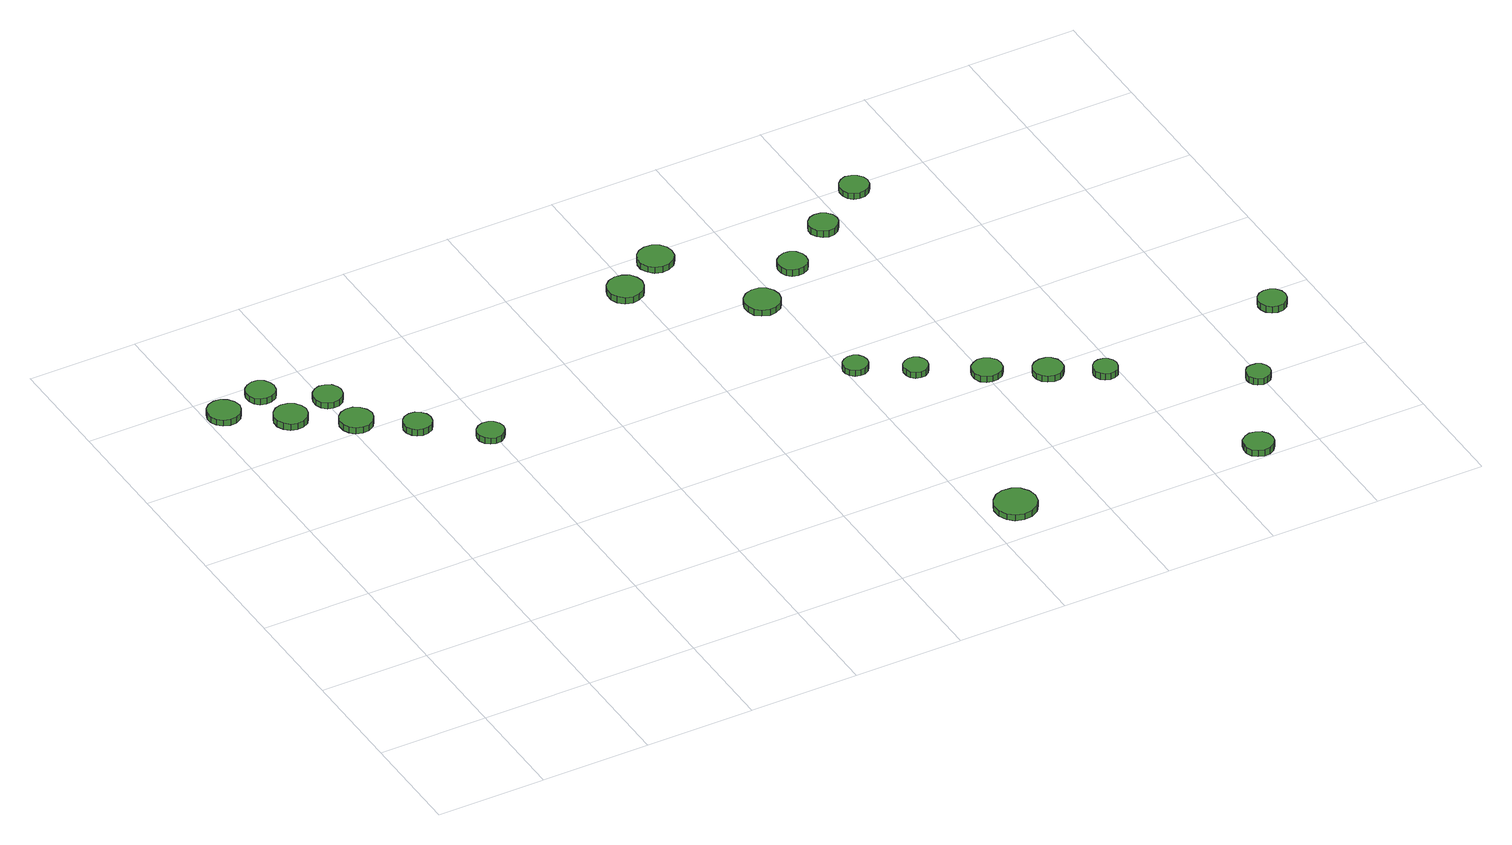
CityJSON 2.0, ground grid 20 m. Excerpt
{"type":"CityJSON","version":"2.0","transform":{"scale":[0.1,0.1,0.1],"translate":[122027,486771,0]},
"CityObjects":{
"tree1":{"type":"SolitaryVegetationObject","attributes":{"function":"something"},"geometry":[{"type":"MultiSurface","lod":"1","boundaries":[[[0,1,2,3,4,5,6,7,8,9,10,11,12,13,14]],[[15,16,17,18,19,20,21,22,23,24,25,26,27,28,29]],[[0,29,28,1]],[[1,28,27,2]],[[2,27,26,3]],[[3,26,25,4]],[[4,25,24,5]],[[5,24,23,6]],[[6,23,22,7]],[[7,22,21,8]],[[8,21,20,9]],[[9,20,19,10]],[[10,19,18,11]],[[11,18,17,12]],[[12,17,16,13]],[[13,16,15,14]],[[14,15,29,0]]]}]},
"tree2":{"type":"SolitaryVegetationObject","attributes":{"function":"something"},"geometry":[{"type":"MultiSurface","lod":"1","boundaries":[[[30,31,32,33,34,35,36,37,38,39,40,41,42,43,44]],[[45,46,47,48,49,50,51,52,53,54,55,56,57,58,59]],[[30,59,58,31]],[[31,58,57,32]],[[32,57,56,33]],[[33,56,55,34]],[[34,55,54,35]],[[35,54,53,36]],[[36,53,52,37]],[[37,52,51,38]],[[38,51,50,39]],[[39,50,49,40]],[[40,49,48,41]],[[41,48,47,42]],[[42,47,46,43]],[[43,46,45,44]],[[44,45,59,30]]]}]},
"tree3":{"type":"SolitaryVegetationObject","attributes":{"function":"something"},"geometry":[{"type":"MultiSurface","lod":"1","boundaries":[[[60,61,62,63,64,65,66,67,68,69,70,71,72,73,74]],[[75,76,77,78,79,80,81,82,83,84,85,86,87,88,89]],[[60,89,88,61]],[[61,88,87,62]],[[62,87,86,63]],[[63,86,85,64]],[[64,85,84,65]],[[65,84,83,66]],[[66,83,82,67]],[[67,82,81,68]],[[68,81,80,69]],[[69,80,79,70]],[[70,79,78,71]],[[71,78,77,72]],[[72,77,76,73]],[[73,76,75,74]],[[74,75,89,60]]]}]},
"tree4":{"type":"SolitaryVegetationObject","attributes":{"function":"something"},"geometry":[{"type":"MultiSurface","lod":"1","boundaries":[[[90,91,92,93,94,95,96,97,98,99,100,101,102,103,104]],[[105,106,107,108,109,110,111,112,113,114,115,116,117,118,119]],[[90,119,118,91]],[[91,118,117,92]],[[92,117,116,93]],[[93,116,115,94]],[[94,115,114,95]],[[95,114,113,96]],[[96,113,112,97]],[[97,112,111,98]],[[98,111,110,99]],[[99,110,109,100]],[[100,109,108,101]],[[101,108,107,102]],[[102,107,106,103]],[[103,106,105,104]],[[104,105,119,90]]]}]},
"tree5":{"type":"SolitaryVegetationObject","attributes":{"function":"something"},"geometry":[{"type":"MultiSurface","lod":"1","boundaries":[[[120,121,122,123,124,125,126,127,128,129,130,131,132,133,134]],[[135,136,137,138,139,140,141,142,143,144,145,146,147,148,149]],[[120,149,148,121]],[[121,148,147,122]],[[122,147,146,123]],[[123,146,145,124]],[[124,145,144,125]],[[125,144,143,126]],[[126,143,142,127]],[[127,142,141,128]],[[128,141,140,129]],[[129,140,139,130]],[[130,139,138,131]],[[131,138,137,132]],[[132,137,136,133]],[[133,136,135,134]],[[134,135,149,120]]]}]},
"tree6":{"type":"SolitaryVegetationObject","attributes":{"function":"something"},"geometry":[{"type":"MultiSurface","lod":"1","boundaries":[[[150,151,152,153,154,155,156,157,158,159,160,161,162,163,164]],[[165,166,167,168,169,170,171,172,173,174,175,176,177,178,179]],[[150,179,178,151]],[[151,178,177,152]],[[152,177,176,153]],[[153,176,175,154]],[[154,175,174,155]],[[155,174,173,156]],[[156,173,172,157]],[[157,172,171,158]],[[158,171,170,159]],[[159,170,169,160]],[[160,169,168,161]],[[161,168,167,162]],[[162,167,166,163]],[[163,166,165,164]],[[164,165,179,150]]]}]},
"tree7":{"type":"SolitaryVegetationObject","attributes":{"function":"something"},"geometry":[{"type":"MultiSurface","lod":"1","boundaries":[[[180,181,182,183,184,185,186,187,188,189,190,191,192,193,194]],[[195,196,197,198,199,200,201,202,203,204,205,206,207,208,209]],[[180,209,208,181]],[[181,208,207,182]],[[182,207,206,183]],[[183,206,205,184]],[[184,205,204,185]],[[185,204,203,186]],[[186,203,202,187]],[[187,202,201,188]],[[188,201,200,189]],[[189,200,199,190]],[[190,199,198,191]],[[191,198,197,192]],[[192,197,196,193]],[[193,196,195,194]],[[194,195,209,180]]]}]},
"tree8":{"type":"SolitaryVegetationObject","attributes":{"function":"something"},"geometry":[{"type":"MultiSurface","lod":"1","boundaries":[[[210,211,212,213,214,215,216,217,218,219,220,221,222,223,224]],[[225,226,227,228,229,230,231,232,233,234,235,236,237,238,239]],[[210,239,238,211]],[[211,238,237,212]],[[212,237,236,213]],[[213,236,235,214]],[[214,235,234,215]],[[215,234,233,216]],[[216,233,232,217]],[[217,232,231,218]],[[218,231,230,219]],[[219,230,229,220]],[[220,229,228,221]],[[221,228,227,222]],[[222,227,226,223]],[[223,226,225,224]],[[224,225,239,210]]]}]},
"tree9":{"type":"SolitaryVegetationObject","attributes":{"function":"something"},"geometry":[{"type":"MultiSurface","lod":"1","boundaries":[[[240,241,242,243,244,245,246,247,248,249,250,251,252,253,254]],[[255,256,257,258,259,260,261,262,263,264,265,266,267,268,269]],[[240,269,268,241]],[[241,268,267,242]],[[242,267,266,243]],[[243,266,265,244]],[[244,265,264,245]],[[245,264,263,246]],[[246,263,262,247]],[[247,262,261,248]],[[248,261,260,249]],[[249,260,259,250]],[[250,259,258,251]],[[251,258,257,252]],[[252,257,256,253]],[[253,256,255,254]],[[254,255,269,240]]]}]},
"tree10":{"type":"SolitaryVegetationObject","attributes":{"function":"something"},"geometry":[{"type":"MultiSurface","lod":"1","boundaries":[[[270,271,272,273,274,275,276,277,278,279,280,281,282,283,284]],[[285,286,287,288,289,290,291,292,293,294,295,296,297,298,299]],[[270,299,298,271]],[[271,298,297,272]],[[272,297,296,273]],[[273,296,295,274]],[[274,295,294,275]],[[275,294,293,276]],[[276,293,292,277]],[[277,292,291,278]],[[278,291,290,279]],[[279,290,289,280]],[[280,289,288,281]],[[281,288,287,282]],[[282,287,286,283]],[[283,286,285,284]],[[284,285,299,270]]]}]},
"tree11":{"type":"SolitaryVegetationObject","attributes":{"function":"something"},"geometry":[{"type":"MultiSurface","lod":"1","boundaries":[[[300,301,302,303,304,305,306,307,308,309,310,311,312,313,314]],[[315,316,317,318,319,320,321,322,323,324,325,326,327,328,329]],[[300,329,328,301]],[[301,328,327,302]],[[302,327,326,303]],[[303,326,325,304]],[[304,325,324,305]],[[305,324,323,306]],[[306,323,322,307]],[[307,322,321,308]],[[308,321,320,309]],[[309,320,319,310]],[[310,319,318,311]],[[311,318,317,312]],[[312,317,316,313]],[[313,316,315,314]],[[314,315,329,300]]]}]},
"tree12":{"type":"SolitaryVegetationObject","attributes":{"function":"something"},"geometry":[{"type":"MultiSurface","lod":"1","boundaries":[[[330,331,332,333,334,335,336,337,338,339,340,341,342,343,344]],[[345,346,347,348,349,350,351,352,353,354,355,356,357,358,359]],[[330,359,358,331]],[[331,358,357,332]],[[332,357,356,333]],[[333,356,355,334]],[[334,355,354,335]],[[335,354,353,336]],[[336,353,352,337]],[[337,352,351,338]],[[338,351,350,339]],[[339,350,349,340]],[[340,349,348,341]],[[341,348,347,342]],[[342,347,346,343]],[[343,346,345,344]],[[344,345,359,330]]]}]},
"tree13":{"type":"SolitaryVegetationObject","attributes":{"function":"something"},"geometry":[{"type":"MultiSurface","lod":"1","boundaries":[[[360,361,362,363,364,365,366,367,368,369,370,371,372,373,374]],[[375,376,377,378,379,380,381,382,383,384,385,386,387,388,389]],[[360,389,388,361]],[[361,388,387,362]],[[362,387,386,363]],[[363,386,385,364]],[[364,385,384,365]],[[365,384,383,366]],[[366,383,382,367]],[[367,382,381,368]],[[368,381,380,369]],[[369,380,379,370]],[[370,379,378,371]],[[371,378,377,372]],[[372,377,376,373]],[[373,376,375,374]],[[374,375,389,360]]]}]},
"tree14":{"type":"SolitaryVegetationObject","attributes":{"function":"something"},"geometry":[{"type":"MultiSurface","lod":"1","boundaries":[[[390,391,392,393,394,395,396,397,398,399,400,401,402,403,404]],[[405,406,407,408,409,410,411,412,413,414,415,416,417,418,419]],[[390,419,418,391]],[[391,418,417,392]],[[392,417,416,393]],[[393,416,415,394]],[[394,415,414,395]],[[395,414,413,396]],[[396,413,412,397]],[[397,412,411,398]],[[398,411,410,399]],[[399,410,409,400]],[[400,409,408,401]],[[401,408,407,402]],[[402,407,406,403]],[[403,406,405,404]],[[404,405,419,390]]]}]},
"tree15":{"type":"SolitaryVegetationObject","attributes":{"function":"something"},"geometry":[{"type":"MultiSurface","lod":"1","boundaries":[[[420,421,422,423,424,425,426,427,428,429,430,431,432,433,434]],[[435,436,437,438,439,440,441,442,443,444,445,446,447,448,449]],[[420,449,448,421]],[[421,448,447,422]],[[422,447,446,423]],[[423,446,445,424]],[[424,445,444,425]],[[425,444,443,426]],[[426,443,442,427]],[[427,442,441,428]],[[428,441,440,429]],[[429,440,439,430]],[[430,439,438,431]],[[431,438,437,432]],[[432,437,436,433]],[[433,436,435,434]],[[434,435,449,420]]]}]},
"tree16":{"type":"SolitaryVegetationObject","attributes":{"function":"something"},"geometry":[{"type":"MultiSurface","lod":"1","boundaries":[[[450,451,452,453,454,455,456,457,458,459,460,461,462,463,464]],[[465,466,467,468,469,470,471,472,473,474,475,476,477,478,479]],[[450,479,478,451]],[[451,478,477,452]],[[452,477,476,453]],[[453,476,475,454]],[[454,475,474,455]],[[455,474,473,456]],[[456,473,472,457]],[[457,472,471,458]],[[458,471,470,459]],[[459,470,469,460]],[[460,469,468,461]],[[461,468,467,462]],[[462,467,466,463]],[[463,466,465,464]],[[464,465,479,450]]]}]},
"tree17":{"type":"SolitaryVegetationObject","attributes":{"function":"something"},"geometry":[{"type":"MultiSurface","lod":"1","boundaries":[[[480,481,482,483,484,485,486,487,488,489,490,491,492,493,494]],[[495,496,497,498,499,500,501,502,503,504,505,506,507,508,509]],[[480,509,508,481]],[[481,508,507,482]],[[482,507,506,483]],[[483,506,505,484]],[[484,505,504,485]],[[485,504,503,486]],[[486,503,502,487]],[[487,502,501,488]],[[488,501,500,489]],[[489,500,499,490]],[[490,499,498,491]],[[491,498,497,492]],[[492,497,496,493]],[[493,496,495,494]],[[494,495,509,480]]]}]},
"tree18":{"type":"SolitaryVegetationObject","attributes":{"function":"something"},"geometry":[{"type":"MultiSurface","lod":"1","boundaries":[[[510,511,512,513,514,515,516,517,518,519,520,521,522,523,524]],[[525,526,527,528,529,530,531,532,533,534,535,536,537,538,539]],[[510,539,538,511]],[[511,538,537,512]],[[512,537,536,513]],[[513,536,535,514]],[[514,535,534,515]],[[515,534,533,516]],[[516,533,532,517]],[[517,532,531,518]],[[518,531,530,519]],[[519,530,529,520]],[[520,529,528,521]],[[521,528,527,522]],[[522,527,526,523]],[[523,526,525,524]],[[524,525,539,510]]]}]},
"tree19":{"type":"SolitaryVegetationObject","attributes":{"function":"something"},"geometry":[{"type":"MultiSurface","lod":"1","boundaries":[[[540,541,542,543,544,545,546,547,548,549,550,551,552,553,554]],[[555,556,557,558,559,560,561,562,563,564,565,566,567,568,569]],[[540,569,568,541]],[[541,568,567,542]],[[542,567,566,543]],[[543,566,565,544]],[[544,565,564,545]],[[545,564,563,546]],[[546,563,562,547]],[[547,562,561,548]],[[548,561,560,549]],[[549,560,559,550]],[[550,559,558,551]],[[551,558,557,552]],[[552,557,556,553]],[[553,556,555,554]],[[554,555,569,540]]]}]},
"tree20":{"type":"SolitaryVegetationObject","attributes":{"function":"something"},"geometry":[{"type":"MultiSurface","lod":"1","boundaries":[[[570,571,572,573,574,575,576,577,578,579,580,581,582,583,584]],[[585,586,587,588,589,590,591,592,593,594,595,596,597,598,599]],[[570,599,598,571]],[[571,598,597,572]],[[572,597,596,573]],[[573,596,595,574]],[[574,595,594,575]],[[575,594,593,576]],[[576,593,592,577]],[[577,592,591,578]],[[578,591,590,579]],[[579,590,589,580]],[[580,589,588,581]],[[581,588,587,582]],[[582,587,586,583]],[[583,586,585,584]],[[584,585,599,570]]]}]},
"tree21":{"type":"SolitaryVegetationObject","attributes":{"function":"something"},"geometry":[{"type":"MultiSurface","lod":"1","boundaries":[[[600,601,602,603,604,605,606,607,608,609,610,611,612,613,614]],[[615,616,617,618,619,620,621,622,623,624,625,626,627,628,629]],[[600,629,628,601]],[[601,628,627,602]],[[602,627,626,603]],[[603,626,625,604]],[[604,625,624,605]],[[605,624,623,606]],[[606,623,622,607]],[[607,622,621,608]],[[608,621,620,609]],[[609,620,619,610]],[[610,619,618,611]],[[611,618,617,612]],[[612,617,616,613]],[[613,616,615,614]],[[614,615,629,600]]]}]},
"tree22":{"type":"SolitaryVegetationObject","attributes":{"function":"something"},"geometry":[{"type":"MultiSurface","lod":"1","boundaries":[[[630,631,632,633,634,635,636,637,638,639,640,641,642,643,644]],[[645,646,647,648,649,650,651,652,653,654,655,656,657,658,659]],[[630,659,658,631]],[[631,658,657,632]],[[632,657,656,633]],[[633,656,655,634]],[[634,655,654,635]],[[635,654,653,636]],[[636,653,652,637]],[[637,652,651,638]],[[638,651,650,639]],[[639,650,649,640]],[[640,649,648,641]],[[641,648,647,642]],[[642,647,646,643]],[[643,646,645,644]],[[644,645,659,630]]]}]}
},
"vertices":[
[62,951,22],[59,963,22],[52,973,22],[41,980,22],[29,981,22],[17,977,22],[8,969,22],[3,957,22],[3,945,22],[8,934,22],[17,926,22],[29,922,22],[41,923,22],[52,929,22],[59,939,22],[59,939,10],[52,929,10],[41,923,10],[29,922,10],[17,926,10],[8,934,10],[3,945,10],[3,957,10],[8,969,10],[17,977,10],[29,981,10],[41,980,10],[52,973,10],[59,963,10],[62,951,10],
[154,886,23],[151,898,23],[144,908,23],[133,914,23],[121,916,23],[109,912,23],[100,904,23],[95,892,23],[95,880,23],[100,869,23],[109,860,23],[121,857,23],[133,858,23],[144,864,23],[151,874,23],[151,874,10],[144,864,10],[133,858,10],[121,857,10],[109,860,10],[100,869,10],[95,880,10],[95,892,10],[100,904,10],[109,912,10],[121,916,10],[133,914,10],[144,908,10],[151,898,10],[154,886,10],
[139,971,22],[137,981,22],[131,990,22],[121,996,22],[111,997,22],[100,993,22],[92,986,22],[88,976,22],[88,965,22],[92,955,22],[100,948,22],[111,945,22],[121,946,22],[131,951,22],[137,960,22],[137,960,10],[131,951,10],[121,946,10],[111,945,10],[100,948,10],[92,955,10],[88,965,10],[88,976,10],[92,986,10],[100,993,10],[111,997,10],[121,996,10],[131,990,10],[137,981,10],[139,971,10],
[245,824,22],[242,836,22],[235,846,22],[224,853,22],[212,854,22],[200,850,22],[191,842,22],[186,831,22],[186,818,22],[191,807,22],[200,799,22],[212,795,22],[224,796,22],[235,802,22],[242,812,22],[242,812,10],[235,802,10],[224,796,10],[212,795,10],[200,799,10],[191,807,10],[186,818,10],[186,831,10],[191,842,10],[200,850,10],[212,854,10],[224,853,10],[235,846,10],[242,836,10],[245,824,10],
[232,906,22],[230,916,22],[224,925,22],[214,930,22],[203,932,22],[193,928,22],[185,921,22],[181,911,22],[181,900,22],[185,890,22],[193,883,22],[203,880,22],[214,881,22],[224,886,22],[230,895,22],[230,895,10],[224,886,10],[214,881,10],[203,880,10],[193,883,10],[185,890,10],[181,900,10],[181,911,10],[185,921,10],[193,928,10],[203,932,10],[214,930,10],[224,925,10],[230,916,10],[232,906,10],
[325,766,22],[323,776,22],[317,784,22],[308,790,22],[297,791,22],[287,788,22],[280,781,22],[275,771,22],[275,761,22],[280,751,22],[287,744,22],[297,741,22],[308,742,22],[317,747,22],[323,756,22],[323,756,9],[317,747,9],[308,742,9],[297,741,9],[287,744,9],[280,751,9],[275,761,9],[275,771,9],[280,781,9],[287,788,9],[297,791,9],[308,790,9],[317,784,9],[323,776,9],[325,766,9],
[418,683,23],[416,693,23],[410,701,23],[402,706,23],[391,707,23],[382,704,23],[374,697,23],[370,688,23],[370,678,23],[374,669,23],[382,662,23],[391,659,23],[402,660,23],[410,665,23],[416,673,23],[416,673,11],[410,665,11],[402,660,11],[391,659,11],[382,662,11],[374,669,11],[370,678,11],[370,688,11],[374,697,11],[382,704,11],[391,707,11],[402,706,11],[410,701,11],[416,693,11],[418,683,11],
[819,924,23],[816,937,23],[809,948,23],[797,954,23],[784,956,23],[771,952,23],[761,943,23],[756,931,23],[756,917,23],[761,905,23],[771,896,23],[784,892,23],[797,894,23],[809,900,23],[816,911,23],[816,911,10],[809,900,10],[797,894,10],[784,892,10],[771,896,10],[761,905,10],[756,917,10],[756,931,10],[761,943,10],[771,952,10],[784,956,10],[797,954,10],[809,948,10],[816,937,10],[819,924,10],
[1100,79,23],[1097,94,23],[1088,107,23],[1074,115,23],[1058,117,23],[1043,112,23],[1032,101,23],[1025,87,23],[1025,71,23],[1032,56,23],[1043,46,23],[1058,41,23],[1074,43,23],[1088,51,23],[1097,63,23],[1097,63,11],[1088,51,11],[1074,43,11],[1058,41,11],[1043,46,11],[1032,56,11],[1025,71,11],[1025,87,11],[1032,101,11],[1043,112,11],[1058,117,11],[1074,115,11],[1088,107,11],[1097,94,11],[1100,79,11],
[905,976,21],[903,989,21],[895,999,21],[883,1006,21],[870,1007,21],[857,1003,21],[848,995,21],[842,982,21],[842,969,21],[848,957,21],[857,948,21],[870,944,21],[883,945,21],[895,952,21],[903,963,21],[903,963,9],[895,952,9],[883,945,9],[870,944,9],[857,948,9],[848,957,9],[842,969,9],[842,982,9],[848,995,9],[857,1003,9],[870,1007,9],[883,1006,9],[895,999,9],[903,989,9],[905,976,9],
[1037,543,28],[1035,552,28],[1030,559,28],[1022,564,28],[1013,565,28],[1004,562,28],[997,556,28],[993,548,28],[993,539,28],[997,530,28],[1004,524,28],[1013,521,28],[1022,522,28],[1030,527,28],[1035,534,28],[1035,534,16],[1030,527,16],[1022,522,16],[1013,521,16],[1004,524,16],[997,530,16],[993,539,16],[993,548,16],[997,556,16],[1004,562,16],[1013,565,16],[1022,564,16],[1030,559,16],[1035,552,16],[1037,543,16],
[1000,778,25],[997,791,25],[990,802,25],[978,809,25],[965,810,25],[952,806,25],[942,797,25],[937,785,25],[937,772,25],[942,759,25],[952,751,25],[965,746,25],[978,748,25],[990,754,25],[997,765,25],[997,765,13],[990,754,13],[978,748,13],[965,746,13],[952,751,13],[942,759,13],[937,772,13],[937,785,13],[942,797,13],[952,806,13],[965,810,13],[978,809,13],[990,802,13],[997,791,13],[1000,778,13],
[1123,490,27],[1121,499,27],[1116,506,27],[1108,511,27],[1099,512,27],[1090,509,27],[1083,503,27],[1080,495,27],[1080,486,27],[1083,477,27],[1090,471,27],[1099,468,27],[1108,469,27],[1116,474,27],[1121,481,27],[1121,481,15],[1116,474,15],[1108,469,15],[1099,468,15],[1090,471,15],[1083,477,15],[1080,486,15],[1080,495,15],[1083,503,15],[1090,509,15],[1099,512,15],[1108,511,15],[1116,506,15],[1121,499,15],[1123,490,15],
[1091,849,24],[1089,859,24],[1083,868,24],[1073,874,24],[1063,875,24],[1052,871,24],[1044,864,24],[1040,854,24],[1040,843,24],[1044,833,24],[1052,826,24],[1063,823,24],[1073,824,24],[1083,829,24],[1089,838,24],[1089,838,11],[1083,829,11],[1073,824,11],[1063,823,11],[1052,826,11],[1044,833,11],[1040,843,11],[1040,854,11],[1044,864,11],[1052,871,11],[1063,875,11],[1073,874,11],[1083,868,11],[1089,859,11],[1091,849,11],
[1229,427,26],[1227,438,26],[1220,447,26],[1210,453,26],[1199,454,26],[1189,450,26],[1180,443,26],[1176,433,26],[1176,422,26],[1180,411,26],[1189,404,26],[1199,401,26],[1210,402,26],[1220,407,26],[1227,416,26],[1227,416,14],[1220,407,14],[1210,402,14],[1199,401,14],[1189,404,14],[1180,411,14],[1176,422,14],[1176,433,14],[1180,443,14],[1189,450,14],[1199,454,14],[1210,453,14],[1220,447,14],[1227,438,14],[1229,427,14],
[1319,379,25],[1317,390,25],[1310,399,25],[1301,404,25],[1290,405,25],[1279,402,25],[1271,395,25],[1266,384,25],[1266,373,25],[1271,363,25],[1279,356,25],[1290,352,25],[1301,353,25],[1310,359,25],[1317,368,25],[1317,368,13],[1310,359,13],[1301,353,13],[1290,352,13],[1279,356,13],[1271,363,13],[1266,373,13],[1266,384,13],[1271,395,13],[1279,402,13],[1290,405,13],[1301,404,13],[1310,399,13],[1317,390,13],[1319,379,13],
[1190,919,23],[1188,930,23],[1181,939,23],[1172,944,23],[1161,945,23],[1151,942,23],[1143,935,23],[1138,925,23],[1138,914,23],[1143,904,23],[1151,897,23],[1161,893,23],[1172,894,23],[1181,900,23],[1188,909,23],[1188,909,10],[1181,900,10],[1172,894,10],[1161,893,10],[1151,897,10],[1143,904,10],[1138,914,10],[1138,925,10],[1143,935,10],[1151,942,10],[1161,945,10],[1172,944,10],[1181,939,10],[1188,930,10],[1190,919,10],
[1399,334,25],[1397,343,25],[1392,350,25],[1384,355,25],[1375,356,25],[1366,353,25],[1360,347,25],[1356,338,25],[1356,329,25],[1360,321,25],[1366,315,25],[1375,312,25],[1384,313,25],[1392,317,25],[1397,325,25],[1397,325,12],[1392,317,12],[1384,313,12],[1375,312,12],[1366,315,12],[1360,321,12],[1356,329,12],[1356,338,12],[1360,347,12],[1366,353,12],[1375,356,12],[1384,355,12],[1392,350,12],[1397,343,12],[1399,334,12],
[1526,27,24],[1524,38,24],[1517,47,24],[1507,52,24],[1496,54,24],[1486,50,24],[1477,43,24],[1473,32,24],[1473,21,24],[1477,11,24],[1486,4,24],[1496,0,24],[1507,1,24],[1517,7,24],[1524,16,24],[1524,16,11],[1517,7,11],[1507,1,11],[1496,0,11],[1486,4,11],[1477,11,11],[1473,21,11],[1473,32,11],[1477,43,11],[1486,50,11],[1496,54,11],[1507,52,11],[1517,47,11],[1524,38,11],[1526,27,11],
[1287,988,22],[1285,998,22],[1278,1007,22],[1269,1012,22],[1258,1014,22],[1248,1010,22],[1240,1003,22],[1236,993,22],[1236,982,22],[1240,972,22],[1248,965,22],[1258,962,22],[1269,963,22],[1278,968,22],[1285,977,22],[1285,977,10],[1278,968,10],[1269,963,10],[1258,962,10],[1248,965,10],[1240,972,10],[1236,982,10],[1236,993,10],[1240,1003,10],[1248,1010,10],[1258,1014,10],[1269,1012,10],[1278,1007,10],[1285,998,10],[1287,988,10],
[1616,198,24],[1614,207,24],[1609,214,24],[1601,218,24],[1592,219,24],[1583,217,24],[1577,211,24],[1573,202,24],[1573,193,24],[1577,185,24],[1583,179,24],[1592,176,24],[1601,177,24],[1609,181,24],[1614,189,24],[1614,189,11],[1609,181,11],[1601,177,11],[1592,176,11],[1583,179,11],[1577,185,11],[1573,193,11],[1573,202,11],[1577,211,11],[1583,217,11],[1592,219,11],[1601,218,11],[1609,214,11],[1614,207,11],[1616,198,11],
[1741,367,23],[1739,377,23],[1733,386,23],[1724,391,23],[1713,392,23],[1703,389,23],[1695,382,23],[1691,372,23],[1691,362,23],[1695,352,23],[1703,345,23],[1713,342,23],[1724,343,23],[1733,348,23],[1739,357,23],[1739,357,10],[1733,348,10],[1724,343,10],[1713,342,10],[1703,345,10],[1695,352,10],[1691,362,10],[1691,372,10],[1695,382,10],[1703,389,10],[1713,392,10],[1724,391,10],[1733,386,10],[1739,377,10],[1741,367,10]
]}
